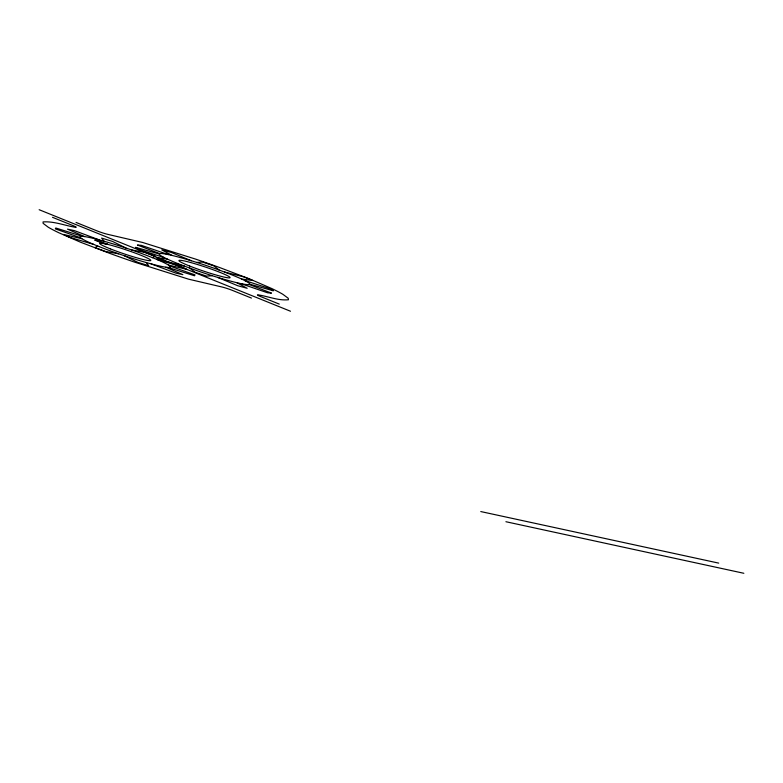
<?xml version="1.0" encoding="UTF-8"?>
<svg xmlns="http://www.w3.org/2000/svg" width="783" height="783" viewBox="0 0 783 783"><rect width="100%" height="100%" fill="white"/><g stroke="black" fill="none" stroke-linecap="round" stroke-linejoin="round"><path stroke-width="1.17" d="M97.875 246.116L94.88 247.575L105.539 251.47L118.703 253.819M152.45 257.666L155.445 256.198L144.786 252.302L131.622 249.953M196.768 262.452L202.425 262.031L213.779 265.848L219.269 270.086M212.183 275.694L206.536 276.115L195.182 272.308L189.692 268.06M167.366 259.104L156.179 257.646L165.096 261.248L184.494 266.132M241.595 279.042L252.782 280.5L243.865 276.898L224.467 272.014M480.772 511.563L718.716 563.124M505.906 521.723L743.85 573.283M81.853 238.707L63.57 234.46L69.883 237.415L93.598 244.365M168.472 265.075L186.755 269.313L180.452 266.357L156.727 259.418M159.213 253.966L135.625 247.35L138.699 249.376L164.43 257.695M249.748 284.18L273.336 290.796L270.252 288.78L244.531 280.451M82.372 236.329L55.789 228L55.339 228.881L80.551 237.778M167.953 267.443L194.546 275.773L194.996 274.892L169.774 266.005M168.355 254.592L141.371 245.363L137.436 245.02L159.663 253.604M240.606 283.554L267.59 292.793L271.525 293.126L249.288 284.542M99.235 239.901L74.502 230.662L67.465 229.135L84.544 236.574M151.09 263.881L175.832 273.11L182.86 274.637L165.79 267.199M279.277 304.107L260.406 296.483A8.437 0.695 18.5 0 1 259.124 295.034C268.833 296.63 278.572 300.77 288.438 299.762L288.232 298.254L282.79 294.261A115.62 9.474 18.5 0 0 271.691 288.516L249.092 278.738L219.847 267.62A114.161 9.357 18.5 0 0 195.633 259.124L142.702 242.485L108.025 234.411A8.437 0.695 18.5 0 1 96.789 230.799L76.039 222.421M39.15 209.717L290.493 311.243M52.53 217.322L73.279 225.71A8.437 0.695 18.5 0 1 74.62 227.168C64.137 225.308 53.724 221.168 43.065 221.912L43.114 223.341L48.164 227.168A114.161 9.357 18.5 0 0 58.735 232.708L80.551 242.221L110.051 253.486A115.62 9.474 18.5 0 0 134.647 262.158L188.605 279.179L221.295 286.832A8.437 0.695 18.5 0 1 232.58 290.454L251.441 298.078M191.287 260.749L171.223 252.42L161.768 249.855L172.015 255.424M217.664 277.397L237.738 285.726L247.183 288.291L236.936 282.732M126.004 248.045L112.566 241.438L101.633 238.081L104.051 241.233M124.321 255.728L137.759 262.344L148.692 265.691L146.284 262.55M100.136 241.281L94.763 240.107L102.495 243.239L107.878 244.404L100.136 241.281M178.162 263.685A47.724 3.915 18.5 0 0 249.542 284.435A47.724 3.915 18.5 0 0 185.737 259.095A47.724 3.915 18.5 0 0 178.162 263.685M189.594 266.024A26.994 2.212 18.5 0 0 229.967 277.769A26.994 2.212 18.5 0 0 193.871 263.431A26.994 2.212 18.5 0 0 189.594 266.024M98.844 246.498A47.724 3.915 18.5 0 0 170.224 267.248A47.724 3.915 18.5 0 0 106.419 241.908A47.724 3.915 18.5 0 0 98.844 246.498M110.276 248.837A26.994 2.212 18.5 0 0 150.659 260.582A26.994 2.212 18.5 0 0 114.563 246.244A26.994 2.212 18.5 0 0 110.276 248.837"/></g></svg>
